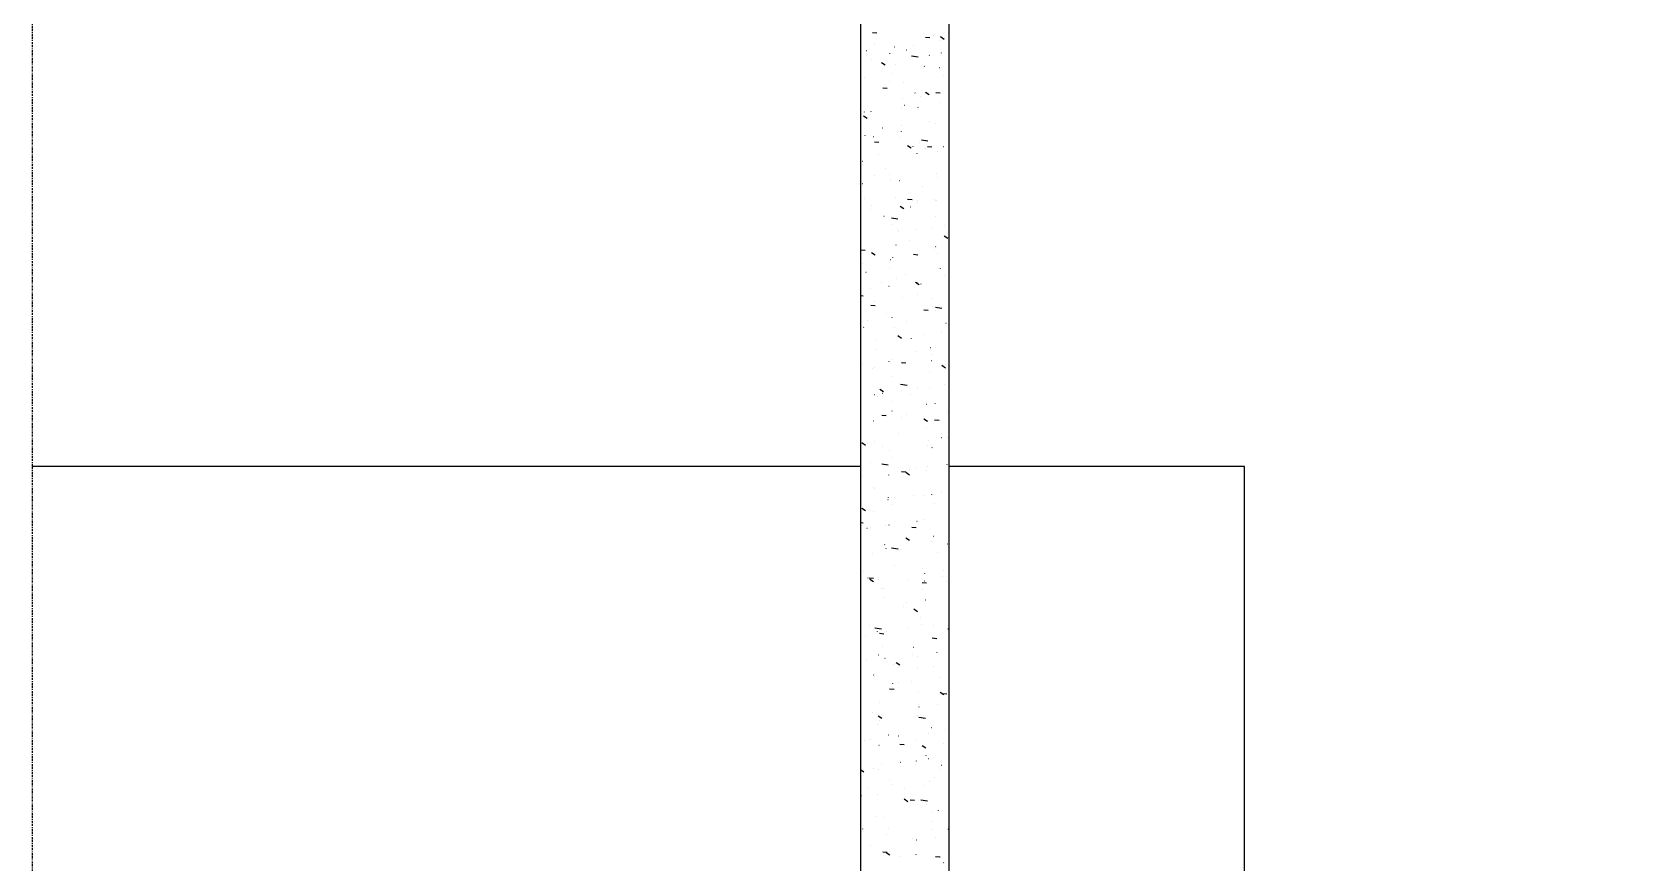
# Model space of a CAD drawing. Extents: x -1789 to 4156, y -3064 to 1391.
# Drawn here: x 2462.2 to 2680.2, y -1286.5 to -1173.8 of the extents above; entities that cross this region are included whole.
import ezdxf

# ---------------------------------------------------------------- set-up
doc = ezdxf.new("R2010")
doc.units = 0
doc.linetypes.add('ESTILO_TQS_0003', pattern=[0.92, 0.3, -0.15, 0.02, -0.15, 0.3])
for name, color, linetype in [('2', 2, 'CONTINUOUS'), ('3', 3, 'CONTINUOUS'), ('9', 254, 'CONTINUOUS')]:
    doc.layers.add(name, color=color, linetype=linetype)

msp = doc.modelspace()

# ---------------------------------------------------------------- linework, layer by layer
at = {"layer": '2', "linetype": 'ESTILO_TQS_0003'}
msp.add_lwpolyline([(2462.16665, -2158.40875), (3089.1606, -2158.40875), (3089.1606, 1006.1651), (2462.16665, 1011.24555), (2462.16665, -2158.40875)], dxfattribs=at)
at = {"layer": '3', "linetype": 'Continuous'}
for p, q in [((2574.4368, -1232.7196), (2462.16665, -1232.7196)), ((2626.4368, -1232.7196), (2586.4368, -1232.7196)), ((2626.4368, -1491.2196), (2626.4368, -1232.7196))]:
    msp.add_line(p, q, dxfattribs=at)
at = {"layer": '9', "linetype": 'Continuous'}
for p, q in [((2576.65505, -1173.944), (2576.0573, -1173.8917)), ((2583.82765, -1174.57155), (2583.2299, -1174.51925)), ((2584.29195, -1174.2346), (2584.29985, -1174.2285)), ((2585.7723, -1174.7984), (2585.27485, -1174.4629)), ((2585.31, -1174.95385), (2585.31995, -1174.95255)), ((2586.4368, -1174.7998), (2586.4368, -1174.7998)), ((2574.4368, -1175.3254), (2574.4368, -1175.3254)), ((2574.4368, -1176.38535), (2574.4368, -1176.38535)), ((2574.4368, -1176.38535), (2574.4368, -1176.38535)), ((2574.4368, -1176.38535), (2574.4368, -1176.38535)), ((2575.2072, -1176.2839), (2575.2171, -1176.2826)), ((2576.3065, -1175.38115), (2576.29805, -1175.37575)), ((2578.41495, -1176.7244), (2578.40655, -1176.719)), ((2578.9945, -1175.7853), (2579.00445, -1175.784)), ((2580.6792, -1176.25225), (2580.67185, -1176.2455)), ((2582.23325, -1177.19275), (2581.3439, -1177.0548)), ((2581.6447, -1175.6067), (2581.6363, -1175.6013)), ((2583.7532, -1176.94995), (2583.74475, -1176.94455)), ((2585.3818, -1176.63395), (2585.3897, -1176.62785)), ((2586.4368, -1175.18315), (2586.4368, -1175.18315)), ((2586.4368, -1175.18315), (2586.4368, -1175.18315)), ((2586.4368, -1175.18315), (2586.4368, -1175.18315)), ((2586.4368, -1175.2466), (2586.4368, -1175.2466)), ((2586.4368, -1175.4843), (2586.4368, -1175.4843)), ((2586.4368, -1175.4843), (2586.4368, -1175.4843)), ((2574.4368, -1178.56105), (2574.4368, -1178.56105)), ((2574.4368, -1178.56105), (2574.4368, -1178.56105)), ((2574.4368, -1178.56105), (2574.4368, -1178.56105)), ((2575.8723, -1177.45955), (2575.88025, -1177.4535)), ((2577.7518, -1178.2812), (2577.2544, -1177.9457)), ((2579.11925, -1178.2037), (2579.1272, -1178.1976)), ((2583.07535, -1178.4479), (2583.068, -1178.44115)), ((2585.09945, -1178.57935), (2585.10935, -1178.57805)), ((2586.4368, -1177.8447), (2586.4368, -1177.8447)), ((2586.4368, -1178.6596), (2586.4368, -1178.6596)), ((2586.4368, -1178.6596), (2586.4368, -1178.6596)), ((2586.4368, -1178.6596), (2586.4368, -1178.6596)), ((2574.4368, -1179.9831), (2574.4368, -1179.9831)), ((2574.4368, -1179.9831), (2574.4368, -1179.9831)), ((2574.4368, -1179.9831), (2574.4368, -1179.9831)), ((2574.9966, -1179.9094), (2575.00655, -1179.9081)), ((2578.04255, -1181.46595), (2577.4448, -1181.41365)), ((2578.39895, -1180.50775), (2578.3916, -1180.501)), ((2578.78395, -1179.4108), (2578.79385, -1179.4095)), ((2580.2091, -1180.60305), (2580.21705, -1180.597)), ((2585.61325, -1179.692), (2585.62115, -1179.6859)), ((2586.4368, -1181.5281), (2586.4368, -1181.5281)), ((2586.4368, -1181.5281), (2586.4368, -1181.5281)), ((2586.4368, -1181.5281), (2586.4368, -1181.5281)), ((2574.4368, -1181.7967), (2574.4368, -1181.7967)), ((2574.4368, -1181.7967), (2574.4368, -1181.7967)), ((2574.4368, -1181.7967), (2574.4368, -1181.7967)), ((2574.4368, -1183.5809), (2574.4368, -1183.5809)), ((2574.4368, -1183.5809), (2574.4368, -1183.5809)), ((2580.04865, -1182.8421), (2580.05855, -1182.84075)), ((2580.35725, -1183.72505), (2580.3652, -1183.71895)), ((2581.80585, -1182.0599), (2581.7974, -1182.0545)), ((2582.552, -1182.5125), (2582.56195, -1182.5112)), ((2583.7209, -1182.3074), (2583.22345, -1181.97185)), ((2585.21515, -1182.09345), (2584.6174, -1182.04115)), ((2585.1386, -1183.2918), (2585.1465, -1183.28575)), ((2586.33935, -1182.0139), (2586.34925, -1182.0126)), ((2586.4368, -1181.83485), (2586.4368, -1181.83485)), ((2586.4368, -1181.83485), (2586.4368, -1181.83485)), ((2586.4368, -1181.83485), (2586.4368, -1181.83485)), ((2586.4368, -1182.20035), (2586.4368, -1182.20035)), ((2574.4368, -1185.0323), (2574.4368, -1185.0323)), ((2574.4368, -1185.0323), (2574.4368, -1185.0323)), ((2575.31865, -1185.5327), (2574.82125, -1185.1972)), ((2574.95315, -1184.6361), (2574.9611, -1184.63005)), ((2575.8822, -1184.5465), (2575.87485, -1184.53975)), ((2579.96835, -1184.06455), (2579.95995, -1184.0592)), ((2582.21805, -1184.0073), (2582.2107, -1184.00055)), ((2586.4368, -1184.1393), (2586.4368, -1184.1393)), ((2586.4368, -1185.01015), (2586.4368, -1185.01015)), ((2586.4368, -1185.01015), (2586.4368, -1185.01015)), ((2574.4368, -1187.17865), (2574.4368, -1187.17865)), ((2574.4368, -1187.17865), (2574.4368, -1187.17865)), ((2575.0418, -1187.80375), (2575.04975, -1187.79765)), ((2576.16015, -1187.989), (2576.15175, -1187.98365)), ((2577.41795, -1186.7862), (2577.42785, -1186.7849)), ((2579.7013, -1188.04605), (2579.6939, -1188.0393)), ((2579.92135, -1186.4566), (2579.93125, -1186.4553)), ((2579.96595, -1187.26095), (2579.97385, -1187.25485)), ((2583.70865, -1185.958), (2583.71855, -1185.9567)), ((2584.6142, -1186.20295), (2584.60685, -1186.1962)), ((2586.4368, -1187.8731), (2586.4368, -1187.8731)), ((2586.4368, -1187.8731), (2586.4368, -1187.8731)), ((2586.4368, -1187.8731), (2586.4368, -1187.8731)), ((2574.4368, -1188.26795), (2574.4368, -1188.26795)), ((2576.90505, -1188.76695), (2576.30735, -1188.71465)), ((2581.28775, -1189.5589), (2580.7903, -1189.22335)), ((2581.53575, -1189.292), (2581.5437, -1189.2859)), ((2582.09745, -1190.24175), (2582.09005, -1190.235)), ((2582.4288, -1188.8073), (2582.4204, -1188.80195)), ((2583.55905, -1188.5891), (2582.66965, -1188.4512)), ((2583.1788, -1189.62555), (2583.18875, -1189.62425)), ((2584.07765, -1189.39445), (2583.47995, -1189.34215)), ((2584.8954, -1189.9497), (2584.90335, -1189.9436)), ((2585.6822, -1189.29595), (2585.69215, -1189.29465)), ((2586.4368, -1188.1854), (2586.4368, -1188.1854)), ((2586.4368, -1188.1854), (2586.4368, -1188.1854)), ((2586.4368, -1189.03545), (2586.4368, -1189.03545)), ((2586.4368, -1189.60085), (2586.4368, -1189.60085)), ((2574.4368, -1190.77645), (2574.4368, -1190.77645)), ((2574.4368, -1191.5036), (2574.4368, -1191.5036)), ((2574.4368, -1191.5036), (2574.4368, -1191.5036)), ((2574.70995, -1191.294), (2574.7179, -1191.2879)), ((2576.8633, -1190.457), (2576.87325, -1190.4557)), ((2577.869, -1192.25295), (2577.86055, -1192.24755)), ((2586.4368, -1191.3607), (2586.4368, -1191.3607)), ((2586.4368, -1191.3607), (2586.4368, -1191.3607)), ((2574.4368, -1194.37425), (2574.4368, -1194.37425)), ((2574.4368, -1194.37425), (2574.4368, -1194.37425)), ((2574.4368, -1194.37425), (2574.4368, -1194.37425)), ((2574.65995, -1194.34485), (2574.66985, -1194.34355)), ((2576.3631, -1193.26115), (2576.37105, -1193.25505)), ((2578.3695, -1193.17065), (2578.3621, -1193.1639)), ((2578.44725, -1193.84625), (2578.45715, -1193.84495)), ((2579.72275, -1193.9188), (2579.73065, -1193.91275)), ((2584.76275, -1193.0148), (2584.7727, -1193.0135)), ((2584.88925, -1193.55005), (2584.88085, -1193.5447)), ((2586.4368, -1193.032), (2586.4368, -1193.032)), ((2586.4368, -1194.21805), (2586.4368, -1194.21805)), ((2586.4368, -1194.21805), (2586.4368, -1194.21805)), ((2586.4368, -1194.21805), (2586.4368, -1194.21805)), ((2586.4368, -1194.53595), (2586.4368, -1194.53595)), ((2586.4368, -1194.53595), (2586.4368, -1194.53595)), ((2574.4368, -1194.7392), (2574.4368, -1194.7392)), ((2574.4368, -1194.7392), (2574.4368, -1194.7392)), ((2574.4368, -1194.7392), (2574.4368, -1194.7392)), ((2574.9043, -1196.34035), (2574.8969, -1196.3336)), ((2579.1092, -1196.2183), (2579.10075, -1196.21295)), ((2581.40505, -1196.56115), (2580.80735, -1196.5089)), ((2582.1886, -1196.6702), (2582.1812, -1196.66345)), ((2582.85705, -1194.7494), (2582.865, -1194.7433)), ((2584.44745, -1196.44385), (2584.439, -1196.4385)), ((2584.63545, -1196.62935), (2584.6454, -1196.628)), ((2584.6522, -1196.6076), (2584.66015, -1196.6015)), ((2574.4368, -1197.972), (2574.4368, -1197.972)), ((2574.4368, -1197.97485), (2574.4368, -1197.97485)), ((2574.4368, -1197.97485), (2574.4368, -1197.97485)), ((2574.46675, -1197.95185), (2574.4747, -1197.9458)), ((2575.81655, -1197.79035), (2575.8265, -1197.78905)), ((2575.87945, -1197.336), (2575.87105, -1197.33065)), ((2577.6011, -1198.78245), (2577.609, -1198.77635)), ((2580.27445, -1197.7681), (2579.777, -1197.4326)), ((2581.2177, -1197.56155), (2581.20925, -1197.5562)), ((2582.13205, -1196.9589), (2582.142, -1196.9576)), ((2584.58475, -1198.8659), (2584.57735, -1198.8591)), ((2586.4368, -1197.0014), (2586.4368, -1197.0014)), ((2586.4368, -1197.71125), (2586.4368, -1197.71125)), ((2579.49925, -1199.15025), (2578.60985, -1199.0123)), ((2578.72335, -1199.8399), (2578.716, -1199.83315)), ((2579.47955, -1200.5767), (2579.48745, -1200.5706)), ((2579.50135, -1200.903), (2579.5113, -1200.9017)), ((2582.00475, -1200.57345), (2582.0147, -1200.57215)), ((2584.09505, -1200.2707), (2584.103, -1200.26465)), ((2585.7921, -1200.07485), (2585.802, -1200.07355)), ((2586.4368, -1200.2262), (2586.4368, -1200.2262)), ((2586.4368, -1200.563), (2586.4368, -1200.563)), ((2586.4368, -1200.563), (2586.4368, -1200.563)), ((2586.4368, -1200.563), (2586.4368, -1200.563)), ((2586.4368, -1200.8865), (2586.4368, -1200.8865)), ((2586.4368, -1200.8865), (2586.4368, -1200.8865)), ((2586.4368, -1200.8865), (2586.4368, -1200.8865)), ((2574.4368, -1201.2105), (2574.4368, -1201.2105)), ((2574.4368, -1201.2105), (2574.4368, -1201.2105)), ((2574.4368, -1201.5698), (2574.4368, -1201.5698)), ((2574.4368, -1201.5698), (2574.4368, -1201.5698)), ((2575.0325, -1203.40415), (2574.4368, -1203.35205)), ((2579.27035, -1202.6715), (2579.2619, -1202.66615)), ((2581.11955, -1202.03555), (2581.11215, -1202.0288)), ((2584.409, -1203.26545), (2584.41695, -1203.25935)), ((2584.60855, -1202.89705), (2584.60015, -1202.8917)), ((2586.2435, -1201.7943), (2585.7461, -1201.45875)), ((2586.4368, -1201.92465), (2586.4368, -1201.92465)), ((2574.4368, -1204.4461), (2574.4368, -1204.4461)), ((2574.4368, -1204.4461), (2574.4368, -1204.4461)), ((2574.4368, -1204.4461), (2574.4368, -1204.4461)), ((2574.4368, -1205.16755), (2574.4368, -1205.16755)), ((2574.4368, -1205.16755), (2574.4368, -1205.16755)), ((2574.4368, -1205.16755), (2574.4368, -1205.16755)), ((2574.71725, -1205.13065), (2574.72715, -1205.12935)), ((2576.42145, -1204.0619), (2575.924, -1203.72635)), ((2578.5046, -1204.63205), (2578.5145, -1204.63075)), ((2578.7796, -1204.34945), (2578.7875, -1204.34335)), ((2582.2051, -1204.0317), (2581.60735, -1203.9794)), ((2584.8201, -1203.8006), (2584.83, -1203.7993)), ((2586.4368, -1204.0618), (2586.4368, -1204.0618)), ((2586.4368, -1204.0618), (2586.4368, -1204.0618)), ((2586.4368, -1204.4019), (2586.4368, -1204.4019)), ((2574.4368, -1207.68175), (2574.4368, -1207.68175)), ((2575.17235, -1206.41135), (2575.1639, -1206.406)), ((2578.34, -1205.83355), (2578.3326, -1205.8268)), ((2579.23635, -1207.2346), (2579.24425, -1207.2285)), ((2580.51055, -1206.6369), (2580.50215, -1206.63155)), ((2585.27355, -1205.8377), (2585.28145, -1205.8316)), ((2585.8488, -1206.86245), (2585.84035, -1206.8571)), ((2586.4368, -1206.908), (2586.4368, -1206.908)), ((2586.4368, -1206.908), (2586.4368, -1206.908)), ((2586.4368, -1206.908), (2586.4368, -1206.908)), ((2586.4368, -1207.23705), (2586.4368, -1207.23705)), ((2574.4368, -1208.76535), (2574.4368, -1208.76535)), ((2574.4368, -1208.76535), (2574.4368, -1208.76535)), ((2574.7838, -1209.6097), (2574.4368, -1209.55585)), ((2575.77575, -1208.58905), (2575.78565, -1208.58775)), ((2577.2808, -1207.7546), (2577.2724, -1207.74925)), ((2578.27915, -1208.2595), (2578.28905, -1208.2582)), ((2580.1009, -1209.80685), (2580.1088, -1209.80075)), ((2582.3905, -1208.0881), (2581.8931, -1207.75255)), ((2582.06645, -1207.7609), (2582.07635, -1207.7596)), ((2582.1591, -1209.3331), (2582.1517, -1209.32635)), ((2582.61905, -1207.98015), (2582.6106, -1207.9748)), ((2574.4368, -1210.91735), (2574.4368, -1210.91735)), ((2574.4368, -1210.91735), (2574.4368, -1210.91735)), ((2574.4368, -1210.91735), (2574.4368, -1210.91735)), ((2576.42, -1210.9261), (2575.82225, -1210.8738)), ((2576.32725, -1210.33415), (2576.31985, -1210.3274)), ((2577.9, -1211.9072), (2577.9099, -1211.9059)), ((2583.5926, -1211.5536), (2582.9949, -1211.5013)), ((2584.1658, -1209.92335), (2584.17375, -1209.91725)), ((2584.2155, -1211.07575), (2584.2254, -1211.07445)), ((2584.55525, -1211.5288), (2584.54785, -1211.52205)), ((2585.4562, -1211.26485), (2584.56685, -1211.12695)), ((2586.4368, -1210.41235), (2586.4368, -1210.41235)), ((2586.4368, -1210.41235), (2586.4368, -1210.41235)), ((2586.4368, -1210.41235), (2586.4368, -1210.41235)), ((2586.4368, -1210.81735), (2586.4368, -1210.81735)), ((2586.4368, -1211.41695), (2586.4368, -1211.41695)), ((2586.4368, -1211.80245), (2586.4368, -1211.80245)), ((2574.4368, -1212.3631), (2574.4368, -1212.3631)), ((2574.4368, -1214.153), (2574.4368, -1214.153)), ((2574.4368, -1214.153), (2574.4368, -1214.153)), ((2574.8449, -1213.83985), (2574.85285, -1213.8338)), ((2575.33345, -1212.86455), (2575.32505, -1212.8592)), ((2578.7234, -1212.52985), (2578.716, -1212.5231)), ((2578.99315, -1213.89245), (2579.00105, -1213.88635)), ((2580.6717, -1213.0901), (2580.66325, -1213.08475)), ((2586.0099, -1213.31565), (2586.0015, -1213.3103)), ((2586.4368, -1213.25295), (2586.4368, -1213.25295)), ((2586.4368, -1213.25295), (2586.4368, -1213.25295)), ((2586.4368, -1213.25295), (2586.4368, -1213.25295)), ((2586.4368, -1213.5876), (2586.4368, -1213.5876)), ((2586.4368, -1213.5876), (2586.4368, -1213.5876)), ((2574.4368, -1215.9609), (2574.4368, -1215.9609)), ((2576.58395, -1215.67825), (2576.5939, -1215.6769)), ((2579.95735, -1215.3396), (2579.4599, -1215.00405)), ((2581.33885, -1215.32815), (2581.3468, -1215.32205)), ((2582.89945, -1214.8468), (2582.9094, -1214.84545)), ((2585.40285, -1214.5172), (2585.4128, -1214.5159)), ((2574.4368, -1217.38865), (2574.4368, -1217.38865)), ((2574.4368, -1217.38865), (2574.4368, -1217.38865)), ((2574.4368, -1217.38865), (2574.4368, -1217.38865)), ((2576.5737, -1216.82995), (2576.56525, -1216.82455)), ((2578.3105, -1218.4965), (2578.30315, -1218.4897)), ((2578.6822, -1218.1732), (2578.67375, -1218.1678)), ((2581.91195, -1217.0555), (2581.9035, -1217.0501)), ((2583.9226, -1216.5812), (2583.93055, -1216.5751)), ((2584.0204, -1218.39875), (2584.01195, -1218.39335)), ((2584.14235, -1217.49545), (2584.135, -1217.48865)), ((2586.4368, -1216.7629), (2586.4368, -1216.7629)), ((2586.4368, -1216.7629), (2586.4368, -1216.7629)), ((2574.4368, -1219.5587), (2574.4368, -1219.5587)), ((2574.4368, -1219.5587), (2574.4368, -1219.5587)), ((2574.4368, -1219.5587), (2574.4368, -1219.5587)), ((2574.4368, -1220.62425), (2574.4368, -1220.62425)), ((2574.66165, -1218.7871), (2574.65325, -1218.78175)), ((2576.0234, -1219.40685), (2576.03135, -1219.40075)), ((2576.3585, -1219.3057), (2576.36845, -1219.3044)), ((2578.74995, -1220.55035), (2578.7579, -1220.54425)), ((2580.55985, -1218.6888), (2579.96215, -1218.6365)), ((2580.14585, -1218.8071), (2580.15575, -1218.80575)), ((2583.801, -1219.91015), (2583.80895, -1219.90405)), ((2585.9264, -1219.36575), (2585.429, -1219.03025)), ((2586.4368, -1219.203), (2586.4368, -1219.203)), ((2586.4368, -1219.5979), (2586.4368, -1219.5979)), ((2586.4368, -1219.5979), (2586.4368, -1219.5979)), ((2586.4368, -1219.71005), (2586.4368, -1219.71005)), ((2586.4368, -1219.93815), (2586.4368, -1219.93815)), ((2586.4368, -1219.93815), (2586.4368, -1219.93815)), ((2586.4368, -1219.93815), (2586.4368, -1219.93815)), ((2577.5242, -1222.5911), (2577.02675, -1222.25555)), ((2577.417, -1222.7641), (2577.4269, -1222.7628)), ((2580.7408, -1221.7243), (2579.85145, -1221.5864)), ((2579.9204, -1222.43455), (2579.9303, -1222.43325)), ((2581.24015, -1222.97805), (2581.2317, -1222.9727)), ((2582.1296, -1221.99605), (2582.12225, -1221.9893)), ((2583.7077, -1221.93595), (2583.7176, -1221.9346)), ((2585.76435, -1221.63925), (2585.77225, -1221.63315)), ((2586.4368, -1222.6077), (2586.4368, -1222.6077)), ((2574.4368, -1223.15645), (2574.4368, -1223.15645)), ((2574.4368, -1223.15645), (2574.4368, -1223.15645)), ((2574.4368, -1223.8599), (2574.4368, -1223.8599)), ((2574.4368, -1223.8599), (2574.4368, -1223.8599)), ((2574.4368, -1223.8599), (2574.4368, -1223.8599)), ((2576.29775, -1222.9971), (2576.29035, -1222.99035)), ((2576.73485, -1223.28315), (2576.7264, -1223.2778)), ((2578.62835, -1223.87925), (2578.6363, -1223.8732)), ((2583.3486, -1224.3213), (2583.34015, -1224.31595)), ((2584.52575, -1224.1917), (2584.5184, -1224.18495)), ((2586.4368, -1223.11345), (2586.4368, -1223.11345)), ((2586.4368, -1223.11345), (2586.4368, -1223.11345)), ((2586.4368, -1223.11345), (2586.4368, -1223.11345)), ((2574.4368, -1226.75425), (2574.4368, -1226.75425)), ((2574.4368, -1226.75425), (2574.4368, -1226.75425)), ((2574.4368, -1226.75425), (2574.4368, -1226.75425)), ((2574.4368, -1227.09555), (2574.4368, -1227.09555)), ((2574.4368, -1227.09555), (2574.4368, -1227.09555)), ((2574.4368, -1227.09555), (2574.4368, -1227.09555)), ((2576.1961, -1226.52265), (2576.20605, -1226.5213)), ((2577.88725, -1225.8555), (2577.28955, -1225.80325)), ((2578.6939, -1225.19275), (2578.6865, -1225.186)), ((2579.98345, -1226.024), (2579.99335, -1226.0227)), ((2580.5917, -1225.6084), (2580.5996, -1225.6023)), ((2583.49325, -1226.61725), (2582.99585, -1226.28175)), ((2583.5578, -1226.568), (2583.56575, -1226.56195)), ((2585.05985, -1226.48305), (2584.46215, -1226.43075)), ((2586.29895, -1225.19255), (2586.30885, -1225.19125)), ((2586.4368, -1225.9429), (2586.4368, -1225.9429)), ((2586.4368, -1225.9429), (2586.4368, -1225.9429)), ((2586.4368, -1225.9429), (2586.4368, -1225.9429)), ((2586.4368, -1226.2887), (2586.4368, -1226.2887)), ((2586.4368, -1226.2887), (2586.4368, -1226.2887)), ((2586.4368, -1226.2887), (2586.4368, -1226.2887)), ((2586.4368, -1226.6035), (2586.4368, -1226.6035)), ((2575.09105, -1229.8426), (2574.5936, -1229.50705)), ((2576.27855, -1229.3245), (2576.2712, -1229.31775)), ((2579.58255, -1228.27265), (2579.57415, -1228.26725)), ((2583.3133, -1227.4741), (2583.30485, -1227.4687)), ((2583.66825, -1229.1367), (2583.67815, -1229.1354)), ((2585.42175, -1228.81735), (2585.41335, -1228.81195)), ((2586.17165, -1228.8071), (2586.18155, -1228.8058)), ((2586.4368, -1228.6027), (2586.4368, -1228.6027)), ((2586.4368, -1229.464), (2586.4368, -1229.464)), ((2586.4368, -1229.464), (2586.4368, -1229.464)), ((2586.4368, -1229.464), (2586.4368, -1229.464)), ((2574.4368, -1230.33115), (2574.4368, -1230.33115)), ((2574.4368, -1230.33115), (2574.4368, -1230.33115)), ((2574.4368, -1230.352), (2574.4368, -1230.352)), ((2575.3357, -1229.64145), (2575.34365, -1229.63535)), ((2577.35275, -1229.96815), (2577.36265, -1229.96685)), ((2578.38515, -1230.53715), (2578.3931, -1230.53105)), ((2578.6747, -1231.52015), (2578.66735, -1231.5134)), ((2583.4362, -1229.89695), (2583.44415, -1229.89085)), ((2584.1129, -1230.15835), (2584.1055, -1230.1516)), ((2574.4368, -1233.5668), (2574.4368, -1233.5668)), ((2574.4368, -1233.5668), (2574.4368, -1233.5668)), ((2574.4368, -1233.5668), (2574.4368, -1233.5668)), ((2575.77435, -1232.1971), (2575.76595, -1232.1917)), ((2578.1898, -1232.51945), (2577.3004, -1232.3815)), ((2578.26355, -1233.8661), (2578.2715, -1233.86)), ((2580.58255, -1233.49185), (2579.9848, -1233.43955)), ((2581.0601, -1233.86875), (2580.5627, -1233.53325)), ((2581.03755, -1233.0808), (2581.04745, -1233.0795)), ((2582.043, -1233.0154), (2582.0346, -1233.01)), ((2583.3146, -1233.2259), (2583.32255, -1233.2198)), ((2583.54095, -1232.7512), (2583.55085, -1232.7499)), ((2586.161, -1232.46355), (2586.1526, -1232.4582)), ((2586.4368, -1232.28785), (2586.4368, -1232.28785)), ((2586.4368, -1232.28785), (2586.4368, -1232.28785)), ((2586.4368, -1232.63925), (2586.4368, -1232.63925)), ((2586.4368, -1233.79845), (2586.4368, -1233.79845)), ((2574.4368, -1233.9498), (2574.4368, -1233.9498)), ((2574.72205, -1233.91225), (2574.73195, -1233.91095)), ((2576.12635, -1235.5966), (2576.1179, -1235.5912)), ((2576.26825, -1235.66), (2576.2609, -1235.65325)), ((2586.4368, -1234.00405), (2586.4368, -1234.00405)), ((2586.4368, -1235.81455), (2586.4368, -1235.81455)), ((2586.4368, -1235.81455), (2586.4368, -1235.81455)), ((2574.4368, -1236.80245), (2574.4368, -1236.80245)), ((2574.4368, -1236.80245), (2574.4368, -1236.80245)), ((2574.4368, -1236.80245), (2574.4368, -1236.80245)), ((2574.4368, -1237.5476), (2574.4368, -1237.5476)), ((2574.4368, -1237.5476), (2574.4368, -1237.5476)), ((2578.14195, -1237.195), (2578.1499, -1237.18895)), ((2578.2348, -1236.93985), (2578.22635, -1236.93445)), ((2578.6644, -1237.85565), (2578.65705, -1237.8489)), ((2579.05825, -1236.93915), (2579.06815, -1236.93785)), ((2581.56165, -1236.6096), (2581.57155, -1236.6083)), ((2583.00815, -1236.6967), (2583.0161, -1236.6906)), ((2584.0937, -1236.48575), (2584.08635, -1236.479)), ((2584.50345, -1237.75815), (2584.49505, -1237.75275)), ((2585.34895, -1236.11095), (2585.35885, -1236.10965)), ((2586.4368, -1237.4954), (2586.4368, -1237.4954)), ((2574.4368, -1240.03805), (2574.4368, -1240.03805)), ((2574.4368, -1240.03805), (2574.4368, -1240.03805)), ((2574.4368, -1240.03805), (2574.4368, -1240.03805)), ((2574.79745, -1240.38625), (2574.4368, -1240.3547)), ((2575.09075, -1238.73505), (2574.5933, -1238.39955)), ((2576.1467, -1238.78485), (2576.13825, -1238.77945)), ((2582.0669, -1240.14085), (2582.0768, -1240.13955)), ((2583.0714, -1239.8838), (2583.07935, -1239.8777)), ((2586.4368, -1238.6328), (2586.4368, -1238.6328)), ((2586.4368, -1238.6328), (2586.4368, -1238.6328)), ((2586.4368, -1238.9898), (2586.4368, -1238.9898)), ((2586.4368, -1238.9898), (2586.4368, -1238.9898)), ((2574.4368, -1241.14535), (2574.4368, -1241.14535)), ((2574.4368, -1241.14535), (2574.4368, -1241.14535)), ((2575.30065, -1241.1183), (2575.2933, -1241.11155)), ((2575.77615, -1240.96905), (2575.7861, -1240.96775)), ((2577.8355, -1240.6658), (2577.84345, -1240.6597)), ((2578.27955, -1240.63945), (2578.2895, -1240.63815)), ((2581.0598, -1242.76125), (2580.5624, -1242.4257)), ((2581.97005, -1241.0138), (2581.37235, -1240.9615)), ((2584.32945, -1242.1541), (2584.3374, -1242.148)), ((2586.4368, -1241.40455), (2586.4368, -1241.40455)), ((2586.4368, -1242.1651), (2586.4368, -1242.1651)), ((2586.4368, -1242.1651), (2586.4368, -1242.1651)), ((2586.4368, -1242.1651), (2586.4368, -1242.1651)), ((2574.4368, -1243.2737), (2574.4368, -1243.2737)), ((2574.4368, -1243.2737), (2574.4368, -1243.2737)), ((2574.4368, -1243.2737), (2574.4368, -1243.2737)), ((2574.4368, -1244.74315), (2574.4368, -1244.74315)), ((2574.4368, -1244.74315), (2574.4368, -1244.74315)), ((2574.4368, -1244.74315), (2574.4368, -1244.74315)), ((2576.07915, -1244.5269), (2576.08905, -1244.5256)), ((2577.6968, -1243.314), (2577.68945, -1243.30725)), ((2577.89875, -1243.8529), (2577.9067, -1243.8468)), ((2579.5156, -1243.9158), (2578.6262, -1243.7779)), ((2579.53755, -1244.12035), (2579.5291, -1244.11495)), ((2579.86645, -1244.0283), (2579.8764, -1244.027)), ((2584.0834, -1242.82125), (2584.076, -1242.8145)), ((2584.8758, -1244.3459), (2584.86735, -1244.3405)), ((2586.182, -1243.19685), (2586.1919, -1243.19555)), ((2574.4368, -1246.50935), (2574.4368, -1246.50935)), ((2574.4368, -1246.50935), (2574.4368, -1246.50935)), ((2574.4368, -1246.50935), (2574.4368, -1246.50935)), ((2579.0735, -1246.1871), (2579.08145, -1246.18105)), ((2582.8282, -1246.54165), (2582.83615, -1246.53555)), ((2585.6244, -1246.86805), (2585.6343, -1246.86675)), ((2586.4368, -1244.9778), (2586.4368, -1244.9778)), ((2586.4368, -1244.9778), (2586.4368, -1244.9778)), ((2586.4368, -1244.98925), (2586.4368, -1244.98925)), ((2586.4368, -1245.34035), (2586.4368, -1245.34035)), ((2586.4368, -1245.34035), (2586.4368, -1245.34035)), ((2586.4368, -1246.3881), (2586.4368, -1246.3881)), ((2574.4368, -1248.3409), (2574.4368, -1248.3409)), ((2574.8117, -1247.01525), (2574.8043, -1247.0085)), ((2575.43955, -1247.86015), (2575.43115, -1247.8548)), ((2576.18495, -1247.9082), (2575.58725, -1247.8559)), ((2576.1938, -1248.37175), (2575.6964, -1248.03625)), ((2576.8055, -1248.0291), (2576.8154, -1248.02775)), ((2580.7778, -1248.0857), (2580.76935, -1248.08035)), ((2583.35755, -1248.5357), (2582.75985, -1248.4834)), ((2583.1158, -1248.2796), (2583.1084, -1248.2728)), ((2583.121, -1247.19765), (2583.1309, -1247.1963)), ((2585.56745, -1247.6754), (2585.5754, -1247.6693)), ((2586.116, -1248.31125), (2586.10755, -1248.3059)), ((2586.4368, -1248.51565), (2586.4368, -1248.51565)), ((2586.4368, -1248.8051), (2586.4368, -1248.8051)), ((2574.4368, -1249.74495), (2574.4368, -1249.74495)), ((2574.4368, -1249.74495), (2574.4368, -1249.74495)), ((2577.20785, -1249.2109), (2577.20045, -1249.20415)), ((2577.54805, -1249.2034), (2577.5396, -1249.19805)), ((2577.65555, -1250.5108), (2577.6635, -1250.5047)), ((2580.6995, -1251.1142), (2580.7094, -1251.1129)), ((2582.88625, -1249.42895), (2582.87785, -1249.4236)), ((2583.2029, -1250.7846), (2583.2128, -1250.7833)), ((2574.4368, -1251.9387), (2574.4368, -1251.9387)), ((2574.4368, -1251.9387), (2574.4368, -1251.9387)), ((2574.4368, -1252.9806), (2574.4368, -1252.9806)), ((2574.4368, -1252.9806), (2574.4368, -1252.9806)), ((2574.4368, -1252.9806), (2574.4368, -1252.9806)), ((2580.252, -1251.7541), (2580.2599, -1251.748)), ((2582.16285, -1252.39795), (2581.66545, -1252.06245)), ((2582.585, -1253.19955), (2582.59295, -1253.19345)), ((2586.4368, -1251.32275), (2586.4368, -1251.32275)), ((2586.4368, -1251.32275), (2586.4368, -1251.32275)), ((2586.4368, -1251.6909), (2586.4368, -1251.6909)), ((2586.4368, -1251.6909), (2586.4368, -1251.6909)), ((2586.4368, -1251.6909), (2586.4368, -1251.6909)), ((2574.4368, -1255.5365), (2574.4368, -1255.5365)), ((2575.6007, -1254.31335), (2575.59225, -1254.308)), ((2577.26695, -1254.75785), (2576.3776, -1254.6199)), ((2576.7189, -1255.1078), (2576.7115, -1255.10105)), ((2577.57245, -1255.4301), (2576.97475, -1255.3778)), ((2577.94585, -1255.0745), (2577.95575, -1255.0732)), ((2580.9389, -1254.5389), (2580.9305, -1254.53355)), ((2582.62685, -1254.1765), (2582.61945, -1254.16975)), ((2584.26135, -1254.24305), (2584.2713, -1254.24175)), ((2586.27715, -1254.76445), (2586.2687, -1254.7591)), ((2586.4368, -1254.8662), (2586.4368, -1254.8662)), ((2586.4368, -1254.8662), (2586.4368, -1254.8662)), ((2586.4368, -1255.28075), (2586.4368, -1255.28075)), ((2574.4368, -1256.21625), (2574.4368, -1256.21625)), ((2574.4368, -1256.21625), (2574.4368, -1256.21625)), ((2574.4368, -1256.21625), (2574.4368, -1256.21625)), ((2575.0793, -1255.72325), (2575.08725, -1255.71715)), ((2577.41235, -1257.16865), (2577.4203, -1257.16255)), ((2581.5733, -1257.2115), (2581.5812, -1257.2054)), ((2584.74505, -1256.0576), (2584.14735, -1256.00535)), ((2586.4368, -1256.18), (2586.4368, -1256.18)), ((2586.4368, -1256.20565), (2586.4368, -1256.20565)), ((2586.4368, -1257.6677), (2586.4368, -1257.6677)), ((2586.4368, -1257.6677), (2586.4368, -1257.6677)), ((2574.4368, -1259.13425), (2574.4368, -1259.13425)), ((2574.4368, -1259.13425), (2574.4368, -1259.13425)), ((2574.4368, -1259.45185), (2574.4368, -1259.45185)), ((2574.4368, -1259.45185), (2574.4368, -1259.45185)), ((2574.4368, -1259.45185), (2574.4368, -1259.45185)), ((2575.2289, -1259.03), (2575.2388, -1259.02865)), ((2576.8409, -1258.27875), (2576.8325, -1258.2734)), ((2577.7323, -1258.7004), (2577.7422, -1258.6991)), ((2578.9494, -1259.622), (2578.94095, -1259.61665)), ((2579.7297, -1259.64945), (2579.2323, -1259.31395)), ((2581.51965, -1258.2018), (2581.52955, -1258.2005)), ((2582.17915, -1258.5043), (2582.1707, -1258.49895)), ((2584.2876, -1259.84755), (2584.2792, -1259.8422)), ((2584.82025, -1257.95565), (2584.8282, -1257.94955)), ((2586.4368, -1258.04145), (2586.4368, -1258.04145)), ((2586.4368, -1258.04145), (2586.4368, -1258.04145)), ((2576.2093, -1260.9858), (2576.2019, -1260.97905)), ((2576.3173, -1261.24455), (2576.32525, -1261.23845)), ((2578.7789, -1262.1604), (2578.7888, -1262.1591)), ((2579.5643, -1261.9887), (2579.57225, -1261.9826)), ((2581.2823, -1261.8308), (2581.2922, -1261.8295)), ((2582.13785, -1260.0734), (2582.1305, -1260.06665)), ((2585.0696, -1261.3322), (2585.0795, -1261.3309)), ((2586.4368, -1261.21675), (2586.4368, -1261.21675)), ((2586.4368, -1261.21675), (2586.4368, -1261.21675)), ((2586.4368, -1261.21675), (2586.4368, -1261.21675)), ((2574.4368, -1262.6875), (2574.4368, -1262.6875)), ((2574.4368, -1262.6875), (2574.4368, -1262.6875)), ((2574.4368, -1262.73205), (2574.4368, -1262.73205)), ((2574.4368, -1262.73205), (2574.4368, -1262.73205)), ((2578.96, -1262.952), (2578.36225, -1262.89975)), ((2578.60545, -1263.1815), (2578.59805, -1263.17475)), ((2582.22025, -1263.18635), (2582.22815, -1263.18025)), ((2585.6988, -1263.67565), (2585.20135, -1263.34015)), ((2586.1326, -1263.57955), (2585.53485, -1263.52725)), ((2585.95695, -1263.57295), (2585.9496, -1263.5662)), ((2586.4368, -1263.60615), (2586.4368, -1263.60615)), ((2586.4368, -1264.0127), (2586.4368, -1264.0127)), ((2586.4368, -1264.17345), (2586.4368, -1264.17345)), ((2586.4368, -1264.392), (2586.4368, -1264.392)), ((2586.4368, -1264.392), (2586.4368, -1264.392)), ((2586.4368, -1264.392), (2586.4368, -1264.392)), ((2574.4368, -1265.92315), (2574.4368, -1265.92315)), ((2574.4368, -1265.92315), (2574.4368, -1265.92315)), ((2574.4368, -1266.3298), (2574.4368, -1266.3298)), ((2576.02525, -1266.1207), (2576.03515, -1266.1194)), ((2577.29655, -1266.90095), (2576.79915, -1266.56545)), ((2577.00205, -1264.73195), (2576.9936, -1264.7266)), ((2582.09865, -1266.5153), (2582.10655, -1266.5092)), ((2582.3403, -1264.9575), (2582.33185, -1264.95215)), ((2582.34075, -1265.28925), (2582.35065, -1265.28795)), ((2584.84415, -1264.95965), (2584.85405, -1264.95835)), ((2576.7363, -1267.73795), (2576.7279, -1267.7326)), ((2577.04755, -1267.15545), (2577.0555, -1267.1494)), ((2583.22395, -1266.87245), (2582.33455, -1266.7345)), ((2584.0244, -1268.1471), (2584.01705, -1268.14035)), ((2585.9026, -1268.4181), (2585.91255, -1268.4168)), ((2586.4368, -1267.37075), (2586.4368, -1267.37075)), ((2586.4368, -1267.5673), (2586.4368, -1267.5673)), ((2586.4368, -1267.5673), (2586.4368, -1267.5673)), ((2574.4368, -1269.15875), (2574.4368, -1269.15875)), ((2574.4368, -1269.15875), (2574.4368, -1269.15875)), ((2574.4368, -1269.15875), (2574.4368, -1269.15875)), ((2574.4368, -1269.9276), (2574.4368, -1269.9276)), ((2574.4368, -1269.9276), (2574.4368, -1269.9276)), ((2574.4368, -1269.9276), (2574.4368, -1269.9276)), ((2575.01255, -1269.81505), (2575.0041, -1269.8097)), ((2575.7998, -1269.74815), (2575.8097, -1269.74685)), ((2576.92595, -1270.4844), (2576.9339, -1270.4783)), ((2578.19255, -1269.14815), (2578.1852, -1269.1414)), ((2579.5871, -1269.24955), (2579.59705, -1269.24825)), ((2580.3475, -1270.47395), (2579.7498, -1270.42165)), ((2581.97705, -1269.8442), (2581.98495, -1269.83815)), ((2583.26565, -1270.92715), (2582.7682, -1270.59165)), ((2583.5805, -1268.9229), (2583.57205, -1268.91755)), ((2585.689, -1270.26615), (2585.68055, -1270.2608)), ((2586.4368, -1270.35765), (2586.4368, -1270.35765)), ((2586.4368, -1270.35765), (2586.4368, -1270.35765)), ((2586.4368, -1270.7426), (2586.4368, -1270.7426)), ((2586.4368, -1270.7426), (2586.4368, -1270.7426)), ((2586.4368, -1270.7426), (2586.4368, -1270.7426)), ((2574.4368, -1272.3944), (2574.4368, -1272.3944)), ((2574.4368, -1272.3944), (2574.4368, -1272.3944)), ((2574.4368, -1272.3944), (2574.4368, -1272.3944)), ((2579.81575, -1272.81725), (2579.82565, -1272.8159)), ((2582.01165, -1272.6477), (2582.0043, -1272.64095)), ((2583.31475, -1271.9289), (2583.30635, -1271.9235)), ((2583.60305, -1272.3186), (2583.613, -1272.3173)), ((2586.4368, -1271.0067), (2586.4368, -1271.0067)), ((2586.4368, -1273.06615), (2586.4368, -1273.06615)), ((2574.4368, -1273.5254), (2574.4368, -1273.5254)), ((2574.4368, -1273.5254), (2574.4368, -1273.5254)), ((2574.8634, -1274.15245), (2574.4368, -1273.8647)), ((2576.1798, -1273.64875), (2576.1724, -1273.642)), ((2576.80435, -1273.81335), (2576.8123, -1273.80725)), ((2577.31235, -1273.1468), (2577.32225, -1273.1455)), ((2578.4034, -1275.15055), (2578.395, -1275.1452)), ((2581.85545, -1273.17315), (2581.86335, -1273.16705)), ((2584.4078, -1274.84335), (2584.40045, -1274.8366)), ((2585.31105, -1273.7572), (2585.319, -1273.7511)), ((2585.42325, -1273.27215), (2585.4148, -1273.26675)), ((2586.4368, -1273.91785), (2586.4368, -1273.91785)), ((2586.4368, -1273.91785), (2586.4368, -1273.91785)), ((2586.4368, -1273.91785), (2586.4368, -1273.91785)), ((2574.4368, -1275.63005), (2574.4368, -1275.63005)), ((2574.4368, -1275.63005), (2574.4368, -1275.63005)), ((2574.4368, -1275.63005), (2574.4368, -1275.63005)), ((2574.4368, -1277.12315), (2574.4368, -1277.12315)), ((2574.4368, -1277.12315), (2574.4368, -1277.12315)), ((2574.5624, -1277.36835), (2574.4368, -1277.35735)), ((2575.38855, -1276.40515), (2575.38015, -1276.3998)), ((2576.68275, -1277.1423), (2576.6907, -1277.1362)), ((2578.57595, -1275.8444), (2578.56855, -1275.83765)), ((2580.42015, -1276.33545), (2580.43005, -1276.33415)), ((2582.92355, -1276.00585), (2582.93345, -1276.00455)), ((2583.74165, -1275.3761), (2583.7332, -1275.37075)), ((2586.4368, -1276.7026), (2586.4368, -1276.7026)), ((2586.4368, -1276.7026), (2586.4368, -1276.7026)), ((2586.4368, -1276.7026), (2586.4368, -1276.7026)), ((2586.4368, -1277.09315), (2586.4368, -1277.09315)), ((2586.4368, -1277.09315), (2586.4368, -1277.09315)), ((2574.4368, -1278.86565), (2574.4368, -1278.86565)), ((2574.4368, -1278.86565), (2574.4368, -1278.86565)), ((2574.4368, -1278.86565), (2574.4368, -1278.86565)), ((2580.0551, -1277.79025), (2580.06305, -1277.78415)), ((2580.8325, -1278.17865), (2580.33505, -1277.84315)), ((2581.735, -1277.99585), (2581.1373, -1277.94355)), ((2583.49295, -1278.10495), (2582.6036, -1277.967)), ((2583.3021, -1278.5344), (2583.31, -1278.5283)), ((2583.982, -1279.4643), (2583.9919, -1279.463)), ((2584.98185, -1279.3415), (2584.97345, -1279.3361)), ((2586.4368, -1278.4072), (2586.4368, -1278.4072)), ((2586.4368, -1278.5615), (2586.4368, -1278.5615)), ((2574.4368, -1280.72095), (2574.4368, -1280.72095)), ((2576.4139, -1280.23365), (2576.40545, -1280.22825)), ((2577.6665, -1280.29575), (2577.6764, -1280.29445)), ((2578.16305, -1281.81105), (2578.1557, -1281.8043)), ((2583.99495, -1280.81), (2583.98755, -1280.80325)), ((2586.4368, -1280.2684), (2586.4368, -1280.2684)), ((2574.4368, -1282.1013), (2574.4368, -1282.1013)), ((2574.73965, -1281.86895), (2574.74755, -1281.86285)), ((2577.9866, -1282.6131), (2577.99455, -1282.607)), ((2581.49065, -1283.16), (2581.49855, -1283.1539)), ((2582.0265, -1283.3195), (2582.0364, -1283.3182)), ((2584.11765, -1281.9662), (2584.10925, -1281.96085)), ((2584.5299, -1282.98995), (2584.5398, -1282.98865)), ((2586.4368, -1281.9588), (2586.30415, -1281.8693)), ((2586.4368, -1283.04755), (2586.4368, -1283.04755)), ((2586.4368, -1283.04755), (2586.4368, -1283.04755)), ((2586.4368, -1283.4437), (2586.4368, -1283.4437)), ((2586.4368, -1283.4437), (2586.4368, -1283.4437)), ((2574.4368, -1284.3187), (2574.4368, -1284.3187)), ((2574.4368, -1285.33695), (2574.4368, -1285.33695)), ((2574.46655, -1285.3436), (2574.4581, -1285.3382)), ((2575.711, -1284.15095), (2575.7209, -1284.14965)), ((2578.02425, -1285.07175), (2577.42655, -1285.01945)), ((2578.39935, -1285.43015), (2577.9019, -1285.09465)), ((2579.80475, -1285.56915), (2579.79635, -1285.56375)), ((2581.98215, -1285.3106), (2581.9748, -1285.30385)), ((2585.19685, -1285.69925), (2584.59915, -1285.64695)), ((2585.143, -1285.7947), (2585.13455, -1285.7893)), ((2586.4368, -1285.80775), (2586.4368, -1285.80775)), ((2585.6865, -1286.43545), (2585.6964, -1286.43415))]:
    msp.add_line(p, q, dxfattribs=at)
msp.add_lwpolyline([(2574.4368, -2082.7197), (2586.4368, -2082.7197), (2586.4368, 913.2804), (2574.4368, 913.2804), (2574.4368, -2082.7197)], dxfattribs=at)

doc.saveas('drawing.dxf')
